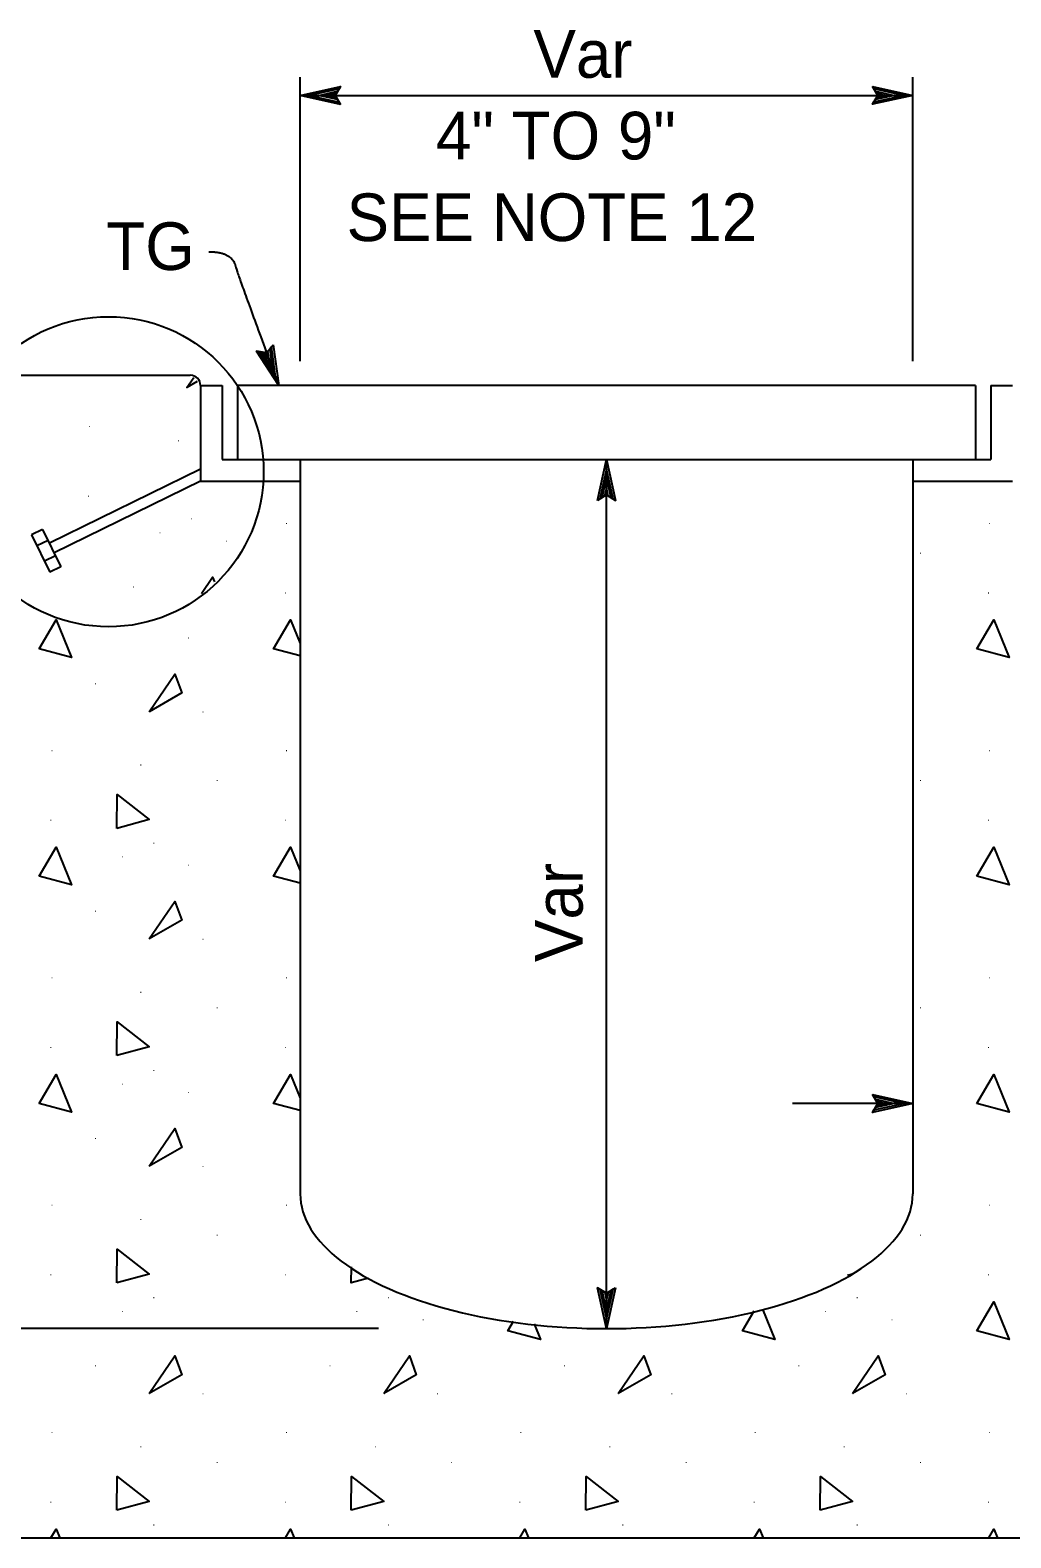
# Model space of a CAD drawing. Extents: x -893 to 867, y -474 to 712.
# Drawn here: x 106.2 to 250.3, y 118.4 to 340 of the extents above; entities that cross this region are included whole.
import ezdxf

# ---------------------------------------------------------------- set-up
doc = ezdxf.new("R2010")
doc.units = 0
for name, color, linetype in [('56 Stage 3 Anno', 7, 'Continuous'), ('57 Undefined', 7, 'Continuous'), ('60 Nongeo Data', 7, 'Continuous')]:
    doc.layers.add(name, color=color, linetype=linetype)

# ---------------------------------------------------------------- blocks, each defined once
blk = doc.blocks.new('AHT')
at = {"layer": '60 Nongeo Data'}
blk.add_lwpolyline([(-5.9055, 1.3189), (0, 0), (-5.9059, -1.3094), (-5.6957, -0.9602), (-1.3693, -0.0035), (-5.6968, 0.9693), (-5.4886, 0.6205), (-2.7193, 0.002), (-5.4858, -0.6114), (-5.2756, -0.2622), (-4.0791, 0.0031), (-5.2799, 0.2713), (-5.1181, 0), (-5.9059, -1.3094), (-5.1181, 0)], close=True, dxfattribs=at)

msp = doc.modelspace()

# ---------------------------------------------------------------- linework, layer by layer
at = {"layer": '56 Stage 3 Anno'}
for p, q in [((145.9, 291.31), (145.9, 333.04)), ((235.9, 291.31), (235.9, 333.04)), ((145.9, 330.37), (235.9, 330.37)), ((187.4, 276.85), (187.4, 276.85)), ((190.9, 149.12), (190.9, 276.85)), ((235.9, 182.22), (218.25, 182.22)), ((157.4, 149.12), (21.19, 149.12))]:
    msp.add_line(p, q, dxfattribs=at)
for points in [[(151.8, 329.05), (145.9, 330.37), (151.8, 331.68), (151.59, 331.33), (147.26, 330.37), (151.59, 329.4), (151.38, 329.75), (148.61, 330.37), (151.38, 330.98), (151.17, 330.63), (149.97, 330.37), (151.17, 330.1), (151.01, 330.37), (151.8, 331.68), (151.01, 330.37)], [(229.99, 331.69), (235.9, 330.37), (229.99, 329.06), (230.2, 329.41), (234.53, 330.37), (230.2, 331.34), (230.41, 330.99), (233.18, 330.37), (230.41, 329.76), (230.62, 330.11), (231.82, 330.37), (230.62, 330.64), (230.78, 330.37), (229.99, 329.06), (230.78, 330.37)], [(141.91, 293.72), (142.74, 287.73), (139.45, 292.8), (139.85, 292.73), (142.26, 289.01), (141.66, 293.4), (141.4, 293.09), (141.79, 290.28), (140.25, 292.65), (140.65, 292.58), (141.32, 291.55), (141.15, 292.77), (140.95, 292.52), (139.45, 292.8), (140.95, 292.52)], [(229.99, 183.54), (235.9, 182.22), (229.99, 180.91), (230.2, 181.26), (234.53, 182.22), (230.2, 183.19), (230.41, 182.84), (233.18, 182.22), (230.41, 181.61), (230.62, 181.96), (231.82, 182.22), (230.62, 182.49), (230.78, 182.22), (229.99, 180.91), (230.78, 182.22)]]:
    msp.add_lwpolyline(points, close=True, dxfattribs=at)
msp.add_circle((117.72, 275.06), 22.79, dxfattribs=at)
msp.add_open_spline([(132.44, 307.4), (135.79, 307.4), (136.93, 303.32), (142.74, 287.73)], degree=2, dxfattribs=at)
at = {"layer": '60 Nongeo Data'}
for p, q in [((100.9, 289.23), (129.74, 289.23)), ((131.24, 287.73), (134.43, 287.73)), ((131.24, 287.73), (131.24, 273.66)), ((134.43, 287.73), (134.43, 276.85)), ((136.68, 287.73), (136.68, 276.85)), ((245.11, 287.73), (136.68, 287.73)), ((245.11, 287.73), (245.11, 276.85)), ((247.36, 287.73), (250.55, 287.73)), ((247.36, 287.73), (247.36, 276.85)), ((131.24, 275.43), (109.03, 264.54)), ((134.43, 276.85), (247.36, 276.85)), ((145.9, 276.85), (145.9, 168.93)), ((235.9, 276.85), (235.9, 168.93)), ((131.24, 273.66), (109.73, 263.12)), ((131.24, 273.66), (145.9, 273.66)), ((235.9, 273.66), (250.55, 273.66)), ((108.03, 266.58), (106.4, 265.78)), ((108.03, 266.58), (110.73, 261.08)), ((106.4, 265.78), (109.1, 260.28)), ((108.83, 264.95), (107.2, 264.15)), ((109.93, 262.71), (108.3, 261.91)), ((110.73, 261.08), (109.1, 260.28)), ((100.9, 118.37), (280.9, 118.37))]:
    msp.add_line(p, q, dxfattribs=at)
for points in [[(130.77, 288.31), (129.25, 287.43), (130.26, 288.91)], [(131.39, 257.16), (133.02, 259.55), (133.27, 258.87)], [(145.9, 247.98), (141.96, 249.02), (144.47, 253.29), (145.9, 249.82)], [(145.9, 214.58), (141.96, 215.61), (144.47, 219.88), (145.9, 216.41)], [(145.9, 181.17), (141.96, 182.21), (144.47, 186.48), (145.9, 183.01)], [(155.9, 156.52), (153.4, 155.84), (153.42, 158.22)], [(226.88, 157.29), (227.07, 157.14), (226.31, 156.93)], [(213.82, 151.99), (215.64, 147.54), (210.86, 148.8), (212.58, 151.72)], [(180.26, 149.82), (181.19, 147.54), (176.41, 148.8), (177.24, 150.21)], [(109.26, 118.37), (110.02, 119.67), (110.55, 118.37)], [(143.71, 118.37), (144.47, 119.67), (145, 118.37)], [(178.16, 118.37), (178.92, 119.67), (179.46, 118.37)], [(212.61, 118.37), (213.38, 119.67), (213.91, 118.37)], [(247.06, 118.37), (247.83, 119.67), (248.36, 118.37)]]:
    msp.add_lwpolyline(points, dxfattribs=at)
for points in [[(107.51, 249.02), (110.02, 253.29), (112.28, 247.76)], [(245.32, 249.02), (247.83, 253.29), (250.09, 247.76)], [(123.71, 239.79), (127.48, 245.32), (128.49, 242.56)], [(118.95, 222.65), (118.99, 227.61), (123.71, 223.95)], [(107.51, 215.61), (110.02, 219.88), (112.28, 214.35)], [(245.32, 215.61), (247.83, 219.88), (250.09, 214.35)], [(123.71, 206.39), (127.48, 211.92), (128.49, 209.15)], [(118.95, 189.25), (118.99, 194.2), (123.71, 190.54)], [(107.51, 182.21), (110.02, 186.48), (112.28, 180.95)], [(245.32, 182.21), (247.83, 186.48), (250.09, 180.95)], [(123.71, 172.98), (127.48, 178.51), (128.49, 175.75)], [(118.95, 155.84), (118.99, 160.8), (123.71, 157.14)], [(245.32, 148.8), (247.83, 153.07), (250.09, 147.54)], [(123.71, 139.58), (127.48, 145.11), (128.49, 142.34)], [(158.16, 139.58), (161.93, 145.11), (162.94, 142.34)], [(192.61, 139.58), (196.38, 145.11), (197.39, 142.34)], [(227.07, 139.58), (230.83, 145.11), (231.84, 142.34)], [(118.95, 122.44), (118.99, 127.39), (123.71, 123.73)], [(153.4, 122.44), (153.44, 127.39), (158.16, 123.73)], [(187.85, 122.44), (187.89, 127.39), (192.61, 123.73)], [(222.3, 122.44), (222.34, 127.39), (227.07, 123.73)]]:
    msp.add_lwpolyline(points, close=True, dxfattribs=at)
msp.add_arc((129.74, 287.73), 1.5, 0, 90, dxfattribs=at)
msp.add_ellipse((190.9, 168.93), major_axis=(-45, 0), ratio=0.440205, start_param=0, end_param=3.141593, dxfattribs=at)

# ---------------------------------------------------------------- block references
at = {"layer": '56 Stage 3 Anno', "xscale": 1.0169491815980631, "yscale": 1.0120610569569686}
for p, rotation in [((190.9, 276.85), 90), ((190.9, 149.12), -90)]:
    msp.add_blockref('AHT', p, dxfattribs=dict(at, rotation=rotation))

# ---------------------------------------------------------------- texts
at = {"layer": '57 Undefined'}
for s, p in [('Var', (180.16, 332.96)), ('4" TO 9"', (165.84, 320.96)), ('SEE NOTE 12', (152.7, 308.96)), ('TG', (117.4, 304.71))]:
    msp.add_text(s, height=7, dxfattribs=at).set_placement(p)
msp.add_text('Var', height=7, rotation=90, dxfattribs=at).set_placement((187.4, 202.99))
at = {"layer": '60 Nongeo Data'}
for p in [(114.76, 281.62), (127.82, 279.51), (114.6, 271.4), (129.74, 268.04), (125.09, 266), (143.67, 267.39), (247.02, 267.39), (134.85, 264.77), (236.86, 263), (121.17, 258.04), (143.51, 257.16), (246.86, 257.16), (129.31, 250.54), (115.63, 243.8), (131.42, 239.67), (109.22, 233.99), (143.67, 233.99), (247.02, 233.99), (122.28, 231.88), (133.51, 229.6), (236.86, 229.6), (109.06, 223.76), (143.51, 223.76), (246.86, 223.76), (124.2, 220.4), (119.56, 218.37), (129.31, 217.14), (115.63, 210.4), (131.42, 206.26), (109.22, 200.58), (143.67, 200.58), (247.02, 200.58), (122.28, 198.47), (133.51, 196.19), (236.86, 196.19), (109.06, 190.35), (143.51, 190.35), (246.86, 190.35), (124.2, 186.99), (119.56, 184.96), (129.31, 183.73), (115.63, 176.99), (131.42, 172.86), (109.22, 167.18), (143.67, 167.18), (247.02, 167.18), (122.28, 165.07), (133.51, 162.79), (236.86, 162.79), (109.06, 156.95), (143.51, 156.95), (246.86, 156.95), (124.2, 153.59), (158.65, 153.59), (227.55, 153.59), (119.56, 151.56), (154.01, 151.56), (222.91, 151.56), (163.76, 150.33), (232.66, 150.33), (115.63, 143.59), (150.08, 143.59), (184.53, 143.59), (218.98, 143.59), (131.42, 139.45), (165.87, 139.45), (200.32, 139.45), (234.77, 139.45), (109.22, 133.77), (143.67, 133.77), (178.12, 133.77), (212.57, 133.77), (247.02, 133.77), (122.28, 131.66), (156.74, 131.66), (191.19, 131.66), (225.64, 131.66), (133.51, 129.38), (167.96, 129.38), (202.41, 129.38), (236.86, 129.38), (109.06, 123.54), (143.51, 123.54), (177.96, 123.54), (212.41, 123.54), (246.86, 123.54), (124.2, 120.18), (158.65, 120.18), (193.1, 120.18), (227.55, 120.18)]:
    msp.add_text('.', height=1.02, dxfattribs=at).set_placement(p)

doc.saveas('drawing.dxf')
